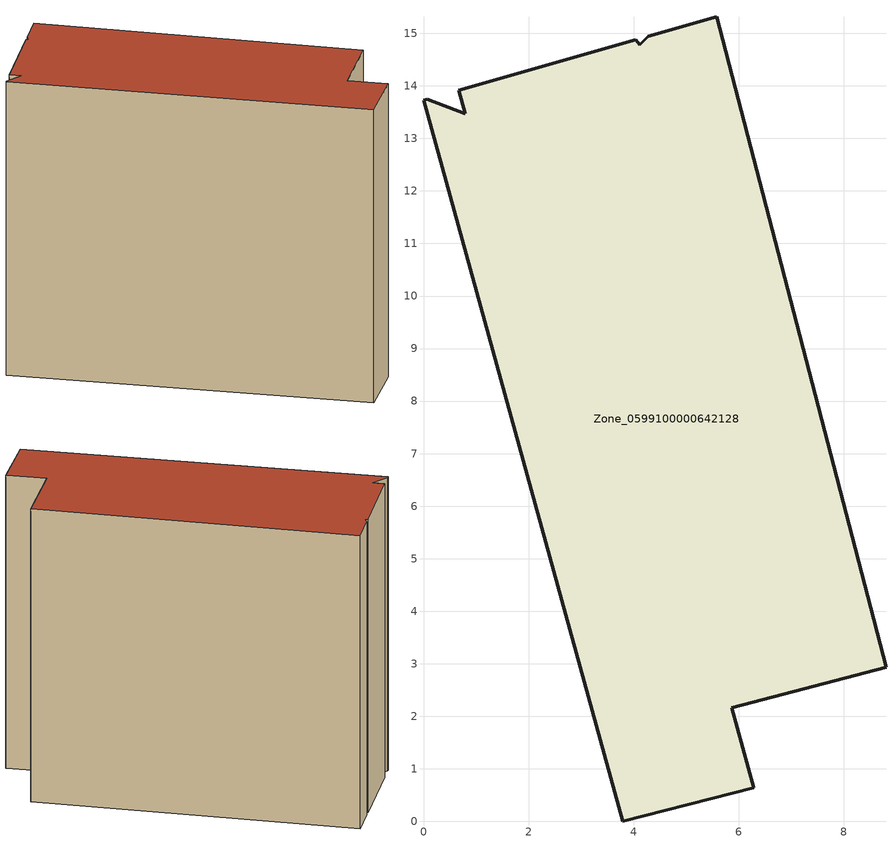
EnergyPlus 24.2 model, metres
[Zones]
Zone_0599100000642128
 floor ground (C_G): 0.07,13.74 0.79,13.47 0.67,13.91 4.04,14.88 4.12,14.79 4.27,14.94 5.58,15.32 8.8,2.94 5.86,2.17 6.28,0.64 3.79,0 0,13.72 z0
 wall outside (C_F): 3.79,0 6.28,0.64 5.86,2.17 8.8,2.94 5.58,15.32 4.27,14.94 4.12,14.79 4.04,14.88 0.67,13.91 0.79,13.47 0.07,13.74 0,13.72 3.79,0 z0:12.1
 roof outside (C_R): 0.79,13.47 0.07,13.74 0,13.72 3.79,0 6.28,0.64 5.86,2.17 8.8,2.94 5.58,15.32 4.27,14.94 4.12,14.79 4.04,14.88 0.67,13.91 z12.1
[BUILDING]
Pand.0599100000642128: North Axis=0; Terrain=City; Loads Convergence Tolerance Value=0.04; Temperature Convergence Tolerance Value=0.4; Solar Distribution=FullExterior; Maximum Number of Warmup Days=25; Minimum Number of Warmup Days=1
[Site:Location]
Rotterdam.The.Hague.AP_ZH_NLD Design_Conditions: Latitude=51.96; Longitude=4.45; Time Zone=1; Elevation=-4.5
[SITE:GROUNDTEMPERATURE:BUILDINGSURFACE]
18, 18, 18, 18, 18, 18, 18, 18, 18, 18, 18, 18
[MATERIAL] Thermal Absorptance=0.9; Solar Absorptance=0.7; Visible Absorptance=0.7
Name | Roughness | Thickness | Conductivity | Density | Specific Heat
G.TI.1946 | MediumSmooth | 0.15 | 1 | 540 | 1210
F.TI.1946 | Rough | 0.3 | 0.857143 | 1920 | 840
R.TI.1946 | MediumRough | 0.2 | 0.1 | 1500 | 1000
[CONSTRUCTION]
C_G: G.TI.1946
C_F: F.TI.1946
C_R: R.TI.1946
[ZONE]
Zone_0599100000642128: Type=1; Multiplier=1; Ceiling Height=Autocalculate; Volume=Autocalculate; Floor Area=autocalculate; Part of Total Floor Area=Yes
[ZONEINFILTRATION:DESIGNFLOWRATE]
Infil_Zone_0599100000642128: Zone or ZoneList or Space or SpaceList=Zone_0599100000642128; Schedule=AlwaysOn; Design Flow Rate Calculation Method=Flow/Area; Flow Rate per Floor Area=0.003; Constant Term Coefficient=1; Temperature Term Coefficient=0; Velocity Term Coefficient=0; Velocity Squared Term Coefficient=0
[HVACTEMPLATE:ZONE:IDEALLOADSAIRSYSTEM]
Zone_0599100000642128: Maximum Heating Supply Air Temperature=50; Minimum Cooling Supply Air Temperature=13; Maximum Heating Supply Air Humidity Ratio=0.0156; Minimum Cooling Supply Air Humidity Ratio=0.0077; Heating Limit=NoLimit; Cooling Limit=NoLimit; Dehumidification Control Type=ConstantSensibleHeatRatio; Cooling Sensible Heat Ratio=0.7; Dehumidification Setpoint=60; Humidification Control Type=None; Humidification Setpoint=30; Outdoor Air Method=None; Outdoor Air Flow Rate per Person=0.00944; Outdoor Air Flow Rate per Zone Floor Area=0; Outdoor Air Flow Rate per Zone=0; Demand Controlled Ventilation Type=None; Outdoor Air Economizer Type=NoEconomizer; Heat Recovery Type=None; Sensible Heat Recovery Effectiveness=0.7; Latent Heat Recovery Effectiveness=0.65
[ZONECONTROL:THERMOSTAT]
ThermostatControl_Zone_0599100000642128: Zone or ZoneList=Zone_0599100000642128; Control Type Schedule=DualSetpointControlType; Control 1=Thermostat_Zone_0599100000642128; Temperature Difference Between Cutout And Setpoint=0
[THERMOSTATSETPOINT:DUALSETPOINT]
Thermostat_Zone_0599100000642128: Heating Setpoint Temperature Schedule=HeatingSetpoint_Zone_0599100000642128; Cooling Setpoint Temperature Schedule=CoolingSetpoint_Zone_0599100000642128
[SCHEDULE:COMPACT]
HeatingSetpoint_Zone_0599100000642128: Through: 12/31, For: AllDays, Until: 24:00, 21
CoolingSetpoint_Zone_0599100000642128: Through: 12/31, For: AllDays, Until: 24:00, 24
DualSetpointControlType: Through: 12/31, For: AllDays, Until: 24:00, 4
AlwaysOn: Through: 12/31, For: AllDays, Until: 24:00, 1
